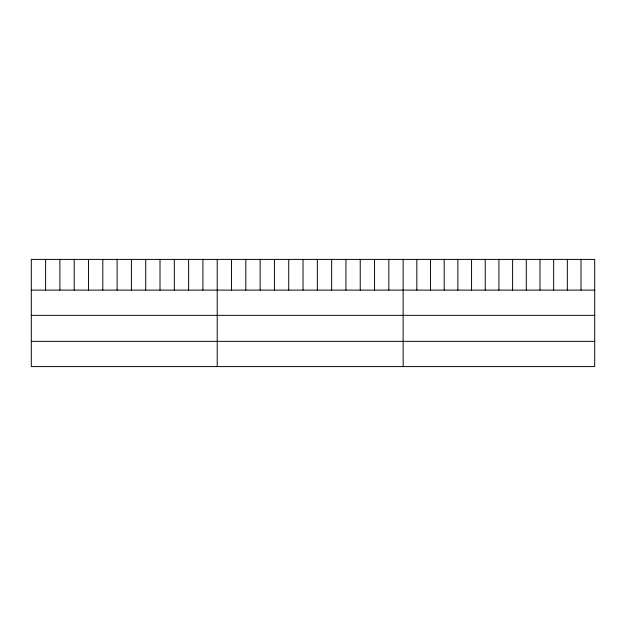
<?xml version="1.0" encoding="UTF-8"?>
<svg xmlns="http://www.w3.org/2000/svg" width="626" height="626" viewBox="0 0 626 626"><rect width="100%" height="100%" fill="white"/><g stroke="black" fill="none" stroke-linecap="round" stroke-linejoin="round"><path stroke-width="0.94" d="M31.3 290.104L594.7 290.104M31.3 315.347L594.7 315.347M31.3 341.35L594.7 341.35M581.014 259.407L581.014 290.104M567.336 259.407L567.336 290.104M553.65 259.407L553.65 290.104M539.972 259.407L539.972 290.104M526.286 259.407L526.286 290.104M512.608 259.407L512.608 290.104M498.922 259.407L498.922 290.104M485.236 259.407L485.236 290.104M471.558 259.407L471.558 290.104M457.872 259.407L457.872 290.104M444.194 259.407L444.194 290.104M430.508 259.407L430.508 290.104M416.83 259.407L416.83 290.104M403.144 259.407L403.144 366.593M388.84 259.407L388.84 290.104M374.544 259.407L374.544 290.104M360.24 259.407L360.24 290.104M345.935 259.407L345.935 290.104M331.639 259.407L331.639 290.104M317.335 259.407L317.335 290.104M303.031 259.407L303.031 290.104M288.727 259.407L288.727 290.104M274.431 259.407L274.431 290.104M260.126 259.407L260.126 290.104M245.822 259.407L245.822 290.104M231.526 259.407L231.526 290.104M217.222 259.407L217.222 366.593M202.918 259.407L202.918 290.104M188.622 259.407L188.622 290.104M174.318 259.407L174.318 290.104M160.013 259.407L160.013 290.104M145.717 259.407L145.717 290.104M131.413 259.407L131.413 290.104M117.109 259.407L117.109 290.104M102.805 259.407L102.805 290.104M88.509 259.407L88.509 290.104M74.204 259.407L74.204 290.104M59.9 259.407L59.9 290.104M45.604 259.407L45.604 290.104M594.7 259.407L31.3 259.407L31.3 366.593L594.7 366.593L594.7 259.407"/></g></svg>
